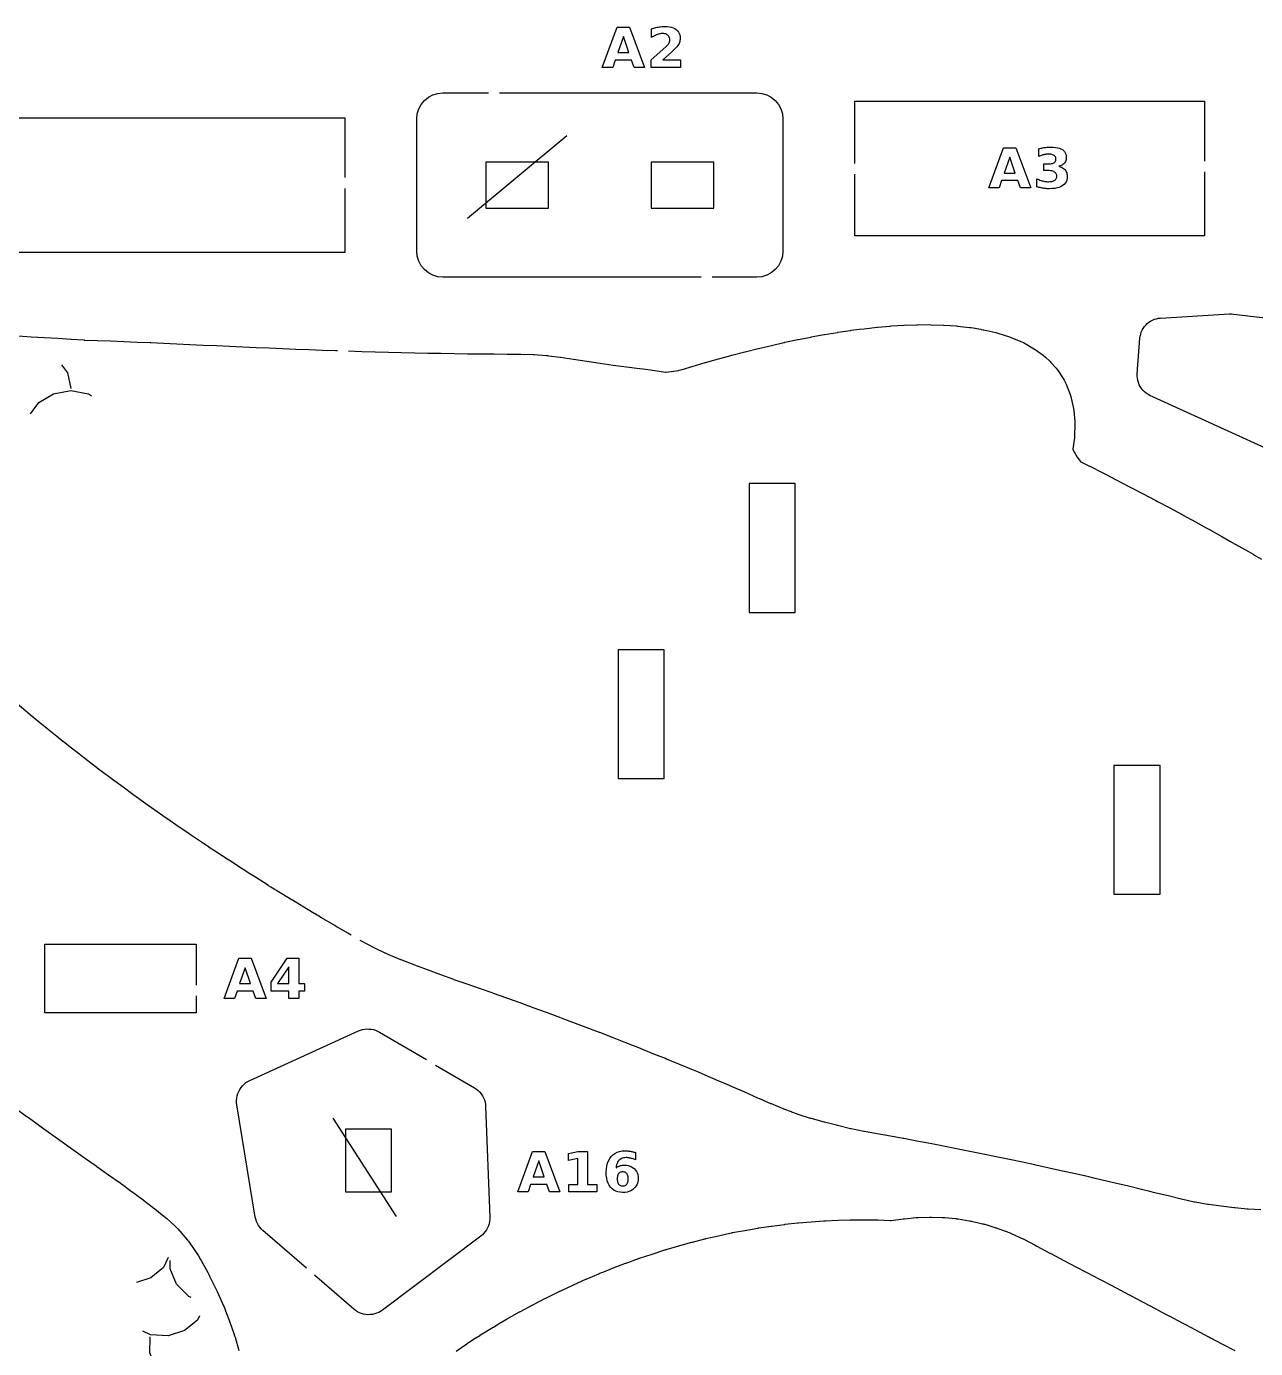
# Model space of a CAD drawing. Header units: millimetres. Extents: x 3 to 297, y 5 to 295.
# Drawn here: x 168.3 to 242.7, y 214.6 to 294.6 of the extents above; entities that cross this region are included whole.
import ezdxf

# ---------------------------------------------------------------- set-up
doc = ezdxf.new("R2010")
doc.units = ezdxf.units.MM
for name, color, linetype in [('CUT', 1, 'CONTINUOUS'), ('ENGRAVE', 5, 'CONTINUOUS'), ('SCORE', 7, 'CONTINUOUS')]:
    doc.layers.add(name, color=color, linetype=linetype)

msp = doc.modelspace()

# ---------------------------------------------------------------- linework, layer by layer
at = {"layer": 'CUT', "color": 1}
for points in [[(209.1368, 279.425), (193.4963, 279.425), (193.1927, 279.4549), (192.8971, 279.5446), (192.6248, 279.6901), (192.3861, 279.8861), (192.1901, 280.1248), (192.0446, 280.3971), (191.9549, 280.6927), (191.925, 280.9963), (191.925, 289.0037), (191.9549, 289.3073), (192.0446, 289.6029), (192.1901, 289.8752), (192.3861, 290.1139), (192.6248, 290.3099), (192.8971, 290.4554), (193.1927, 290.5451), (193.4963, 290.575), (196.2721, 290.575)], [(196.9221, 290.575), (212.5037, 290.575), (212.8073, 290.5451), (213.1029, 290.4554), (213.3752, 290.3099), (213.6139, 290.1139), (213.8099, 289.8752), (213.9554, 289.6029), (214.0451, 289.3073), (214.075, 289.0037), (214.075, 280.9963), (214.0451, 280.6927), (213.9554, 280.3971), (213.8099, 280.1248), (213.6139, 279.8861), (213.3752, 279.6901), (213.1029, 279.5446), (212.8073, 279.4549), (212.5037, 279.425), (209.7868, 279.425)], [(218.425, 286.3), (218.425, 290.075), (239.575, 290.075), (239.575, 286.45)], [(142.425, 285.3), (142.425, 289.075), (187.575, 289.075), (187.575, 285.45)], [(239.575, 285.8), (239.575, 281.925), (218.425, 281.925), (218.425, 285.65)], [(187.575, 284.8), (187.575, 280.925), (142.425, 280.925), (142.425, 284.65)], [(248.2386, 266.8175), (236.281, 272.2759), (236.1633, 272.337), (236.0508, 272.4108), (235.9464, 272.4956), (235.8511, 272.5906), (235.7659, 272.6948), (235.6917, 272.8071), (235.6293, 272.9263), (235.5793, 273.0512), (235.5423, 273.1806), (235.5185, 273.313), (235.5083, 273.4472), (235.5117, 273.5798), (235.677, 275.7364), (235.6925, 275.8603), (235.7202, 275.984), (235.7596, 276.1045), (235.8102, 276.2207), (235.8718, 276.3315), (235.9436, 276.4359), (236.0251, 276.5329), (236.1155, 276.6218), (236.214, 276.7016), (236.3197, 276.7716), (236.4315, 276.8312), (236.5485, 276.8798), (236.6697, 276.9171), (236.7938, 276.9426), (236.9181, 276.9559), (241.0986, 277.2029), (241.2129, 277.2046), (241.3269, 277.1964), (247.9618, 276.4226)], [(187.7875, 274.9647), (187.8029, 274.9642), (188.603, 274.9372), (189.4041, 274.9108), (190.2058, 274.8867), (191.0047, 274.8672), (191.8021, 274.8514), (192.6022, 274.8365), (193.4022, 274.8226), (194.2023, 274.8099), (195.0029, 274.7986), (195.8019, 274.7897), (196.6039, 274.7823), (197.4036, 274.7791), (198.1754, 274.7802), (198.2273, 274.7792), (198.9762, 274.7512), (199.0325, 274.7479), (199.7797, 274.6883), (199.8353, 274.6827), (199.9021, 274.6746), (199.9045, 274.6743), (200.591, 274.5893), (200.6296, 274.5839), (201.4103, 274.4641), (201.4125, 274.4637), (202.2149, 274.3391), (203.0161, 274.2193), (203.8061, 274.1079), (203.8139, 274.1068), (204.6102, 274.0048), (205.4051, 273.9038), (205.4143, 273.9026), (205.6262, 273.8743), (206.2051, 273.7961), (206.2156, 273.7947), (206.9793, 273.6854), (207.0003, 273.6833), (207.0213, 273.6852), (207.7628, 273.7851), (207.7839, 273.7888), (207.8046, 273.7941), (208.0621, 273.872), (208.5696, 274.0258), (208.588, 274.0312), (209.375, 274.2576), (209.3841, 274.2602), (210.1791, 274.4827), (210.1806, 274.4831), (210.8598, 274.6724), (210.9703, 274.7033), (210.9904, 274.7087), (211.7713, 274.914), (211.7918, 274.9192), (212.5751, 275.1119), (212.5899, 275.1155), (213.3812, 275.3007), (213.3848, 275.3015), (214.1274, 275.4732), (214.1723, 275.4836), (214.1952, 275.4887), (214.9715, 275.6545), (214.9987, 275.66), (215.7789, 275.8097), (215.7937, 275.8125), (216.5814, 275.9545), (216.5926, 275.9564), (217.375, 276.0906), (217.4012, 276.0948), (218.1698, 276.211), (218.2101, 276.2165), (218.6929, 276.2745), (218.9873, 276.31), (218.9952, 276.3109), (219.7765, 276.4004), (219.8082, 276.4036), (220.5702, 276.4726), (220.6191, 276.4761), (221.3862, 276.5173), (221.4069, 276.5182), (222.1799, 276.5477), (222.2165, 276.5486), (222.9669, 276.5566), (223.0353, 276.5556), (223.7905, 276.525), (223.8171, 276.5237), (224.5747, 276.4779), (224.6377, 276.4726), (225.3657, 276.3939), (225.455, 276.3812), (226.0519, 276.2755), (226.0719, 276.2718), (226.1967, 276.2478), (226.2337, 276.2401), (226.9557, 276.0797), (227.0823, 276.045), (227.7841, 275.8149), (227.8663, 275.785), (228.5396, 275.5143), (228.6406, 275.4688), (228.7376, 275.4153), (229.3949, 275.0162), (229.4857, 274.9559), (229.8203, 274.7134), (229.9656, 274.5915), (230.2185, 274.3467), (230.2871, 274.2751), (230.6054, 273.9177), (230.7225, 273.7655), (231.0341, 273.294), (231.0906, 273.2003), (231.1413, 273.1081), (231.2148, 272.9508), (231.4567, 272.3311), (231.4947, 272.2198), (231.5229, 272.1055), (231.6491, 271.4781), (231.6692, 271.3429), (231.7324, 270.6888), (231.7379, 270.5155), (231.7158, 269.8532), (231.7067, 269.7356), (231.62, 269.0256), (231.6192, 269.0145), (231.6239, 269.0043), (231.8535, 268.5728), (231.8641, 268.5545), (231.8762, 268.5371), (232.0771, 268.2711), (232.0862, 268.2601), (232.0988, 268.2533), (232.623, 267.9986), (232.6436, 267.9884), (233.4308, 267.5892), (233.4374, 267.5859), (233.6673, 267.4676), (233.6712, 267.4656), (234.2334, 267.1744), (234.2357, 267.1732), (235.0361, 266.7564), (235.2074, 266.6678), (235.2122, 266.6653), (235.8338, 266.3406), (235.8357, 266.3397), (236.632, 265.9221), (236.638, 265.919), (236.7353, 265.8673), (236.7396, 265.865), (237.4343, 265.4931), (237.4367, 265.4918), (238.2303, 265.0647), (238.2414, 265.0587), (239.0365, 264.6212), (239.6783, 264.2675), (239.6852, 264.2637), (239.8379, 264.1783), (240.6369, 263.7346), (241.1174, 263.4672), (241.1238, 263.4636), (241.4354, 263.288), (241.4385, 263.2863), (242.2352, 262.8343), (242.239, 262.8322), (242.5283, 262.6669), (242.5347, 262.6631), (243.0362, 262.3728)], [(167.8059, 275.8709), (168.6042, 275.8263), (169.3995, 275.782), (169.4094, 275.7814), (170.2002, 275.7313), (170.2098, 275.7307), (171.001, 275.675), (171.0086, 275.6745), (171.7958, 275.6289), (171.811, 275.6283), (172.5981, 275.6024), (172.6074, 275.6021), (173.4005, 275.5705), (173.4057, 275.5702), (174.2082, 275.5351), (175.0015, 275.5067), (175.004, 275.5067), (175.7996, 275.4767), (175.8064, 275.4764), (175.8416, 275.4749), (176.6009, 275.4419), (176.6059, 275.4417), (177.4017, 275.4041), (177.4056, 275.4039), (178.2041, 275.3639), (179.0082, 275.323), (179.8042, 275.2884), (180.6022, 275.2548), (180.6041, 275.2548), (181.4024, 275.2201), (181.4042, 275.22), (182.2039, 275.1842), (183.0038, 275.1476), (183.8058, 275.1105), (184.6064, 275.0766), (185.4043, 275.0469), (186.2026, 275.0193), (187.0028, 274.9916), (187.1378, 274.987)], [(187.9465, 239.6317), (187.7635, 239.7378), (187.7611, 239.7393), (187.0847, 240.1335), (187.0785, 240.1371), (186.9616, 240.2061), (186.1615, 240.6777), (185.7286, 240.9333), (185.7209, 240.9378), (185.3626, 241.1527), (185.3602, 241.1541), (184.5632, 241.6341), (184.5592, 241.6365), (184.3988, 241.7339), (184.3918, 241.7381), (183.7615, 242.126), (183.7598, 242.1271), (183.1007, 242.534), (183.0933, 242.5386), (182.9621, 242.6208), (182.958, 242.6234), (182.1612, 243.1267), (182.1585, 243.1284), (181.834, 243.3344), (181.8265, 243.3393), (181.3603, 243.6397), (181.3584, 243.6409), (180.5954, 244.1345), (180.5873, 244.1398), (180.5581, 244.159), (179.7584, 244.683), (179.3749, 244.9347), (179.3666, 244.9403), (178.959, 245.2122), (178.9577, 245.2131), (178.1779, 245.7349), (178.1691, 245.7408), (178.1595, 245.7473), (178.1559, 245.7498), (177.3573, 246.2973), (177.011, 246.5351), (177.0014, 246.5417), (176.5569, 246.8526), (175.8672, 247.3352), (175.857, 247.3424), (175.7581, 247.413), (175.7545, 247.4155), (174.957, 247.9888), (174.9554, 247.9899), (174.7533, 248.1357), (174.743, 248.1431), (174.1555, 248.5753), (173.6654, 248.9358), (173.6544, 248.9439), (173.3547, 249.169), (172.5996, 249.7359), (172.588, 249.7447), (172.5534, 249.7713), (171.7542, 250.3825), (171.5533, 250.5363), (171.5419, 250.5451), (170.9535, 251.0057), (170.5315, 251.3363), (170.519, 251.3463), (170.1529, 251.6403), (169.535, 252.1368), (169.5225, 252.1469), (169.3522, 252.2872), (168.5587, 252.9408), (168.5453, 252.9521), (167.7507, 253.6243)], [(242.9896, 223.0172), (242.2247, 223.0534), (242.1649, 223.0576), (241.4118, 223.1271), (241.3722, 223.1313), (240.5949, 223.2265), (240.5864, 223.2276), (239.8274, 223.3254), (239.8244, 223.3258), (239.8179, 223.3267), (239.7595, 223.3357), (239.0147, 223.4671), (238.9561, 223.4788), (238.1998, 223.6475), (238.1658, 223.6555), (237.3797, 223.8525), (236.5827, 224.0492), (236.5813, 224.0495), (236.2675, 224.1273), (235.7776, 224.2483), (234.9824, 224.4383), (234.1789, 224.63), (233.3814, 224.8151), (232.893, 224.927), (232.5822, 224.9984), (231.7817, 225.1808), (230.982, 225.3607), (230.1821, 225.5385), (229.3835, 225.7137), (229.3238, 225.7268), (228.5798, 225.889), (227.7837, 226.0565), (226.9811, 226.2243), (226.1838, 226.386), (225.483, 226.5265), (225.3847, 226.5463), (224.5827, 226.7067), (223.7841, 226.8628), (222.9843, 227.0171), (222.1845, 227.1694), (221.3837, 227.3199), (221.3492, 227.3263), (220.5834, 227.4671), (219.7841, 227.61), (219.0067, 227.7453), (218.9654, 227.7532), (218.2081, 227.9097), (218.1589, 227.9208), (217.3828, 228.112), (217.3813, 228.1124), (217.3222, 228.127), (217.3208, 228.1274), (216.6, 228.3067), (216.5618, 228.3168), (215.8028, 228.5296), (215.7542, 228.5442), (214.9988, 228.7873), (214.9529, 228.803), (214.608, 228.9279), (214.5988, 228.9313), (214.1958, 229.0806), (214.1498, 229.0986), (213.3859, 229.4142), (213.3552, 229.4274), (212.6699, 229.7308), (212.667, 229.7321), (212.5676, 229.7764), (211.7653, 230.1304), (210.9695, 230.4743), (210.8371, 230.5313), (210.1667, 230.8203), (209.3706, 231.1575), (208.9606, 231.331), (208.5662, 231.4977), (207.7713, 231.8261), (207.034, 232.1307), (206.9671, 232.1582), (206.1718, 232.4786), (205.3683, 232.8021), (205.0434, 232.9304), (204.5709, 233.1174), (203.7686, 233.4324), (202.9962, 233.7295), (202.9939, 233.7304), (202.9718, 233.739), (202.1702, 234.0471), (201.3707, 234.3497), (200.8897, 234.5292), (200.8867, 234.5303), (200.571, 234.649), (199.7712, 234.9453), (198.9725, 235.2368), (198.7177, 235.329), (198.7147, 235.33), (198.1716, 235.5278), (197.3712, 235.815), (196.5744, 236.0956), (196.4791, 236.129), (196.4777, 236.1295), (195.7733, 236.3774), (194.9732, 236.6562), (194.1879, 236.9267), (194.1619, 236.9359), (193.3769, 237.2245), (193.371, 237.2266), (192.5736, 237.524), (192.0254, 237.7282), (192.0169, 237.7314), (191.7751, 237.8234), (191.7714, 237.8248), (190.9899, 238.1247), (190.9546, 238.1388), (190.1938, 238.4559), (190.1462, 238.4768), (190.0341, 238.5287), (190.0194, 238.5356), (189.3919, 238.8356), (189.341, 238.8612), (188.5827, 239.2643), (188.5451, 239.2851), (188.5089, 239.3058)], [(178.575, 235.95), (178.575, 234.925), (169.425, 234.925), (169.425, 239.075), (178.575, 239.075), (178.575, 236.6)], [(185.2524, 219.4825), (182.6122, 221.7624), (182.5148, 221.8554), (182.4258, 221.959), (182.3476, 222.0709), (182.2808, 222.19), (182.2262, 222.3152), (182.1843, 222.4451), (182.1559, 222.5768), (181.0378, 229.3702), (181.0225, 229.5057), (181.0208, 229.6439), (181.033, 229.7816), (181.059, 229.9175), (181.0984, 230.05), (181.151, 230.1778), (181.2162, 230.2998), (181.2933, 230.4146), (181.3815, 230.521), (181.48, 230.6181), (181.5877, 230.7048), (181.7035, 230.7802), (181.8247, 230.8428), (188.4037, 233.8298), (188.5243, 233.8778), (188.6506, 233.9145), (188.7799, 233.9389), (188.9109, 233.9509), (189.0425, 233.9503), (189.1734, 233.9371), (189.3025, 233.9115), (189.4285, 233.8737), (189.5503, 233.824), (189.6652, 233.7637), (192.5054, 232.0959)], [(193.0659, 231.7667), (195.4151, 230.3872), (195.5287, 230.3125), (195.6358, 230.2257), (195.7336, 230.1286), (195.8213, 230.0222), (195.8978, 229.9075), (195.9624, 229.7857), (196.0146, 229.6581), (196.0537, 229.5259), (196.0794, 229.3905), (196.0912, 229.255), (196.3379, 222.5634), (196.3364, 222.4329), (196.3222, 222.3013), (196.2954, 222.1718), (196.2563, 222.0453), (196.2052, 221.9233), (196.1426, 221.8067), (196.0691, 221.6966), (195.9854, 221.5942), (195.8922, 221.5002), (195.7918, 221.4168), (189.8468, 216.9445), (189.738, 216.8707), (189.6211, 216.8069), (189.4985, 216.7547), (189.3714, 216.7146), (189.241, 216.687), (189.1086, 216.6721), (188.9753, 216.6701), (188.8425, 216.6811), (188.7114, 216.7048), (188.5832, 216.7411), (188.4591, 216.7897), (188.3403, 216.85), (188.2279, 216.9216), (188.1243, 217.0026), (185.7444, 219.0577)], [(167.6689, 229.1407), (168.3602, 228.6347), (168.3671, 228.6297), (169.0134, 228.1703), (169.0287, 228.1592), (169.0674, 228.1309), (169.762, 227.626), (169.7673, 227.6222), (170.4695, 227.1233), (170.7563, 226.9223), (170.7721, 226.9111), (171.1724, 226.6219), (171.8745, 226.124), (172.5335, 225.6661), (172.5503, 225.6542), (172.5729, 225.638), (172.5754, 225.6362), (173.2715, 225.134), (173.2768, 225.1302), (173.9748, 224.6379), (173.9784, 224.6354), (174.2889, 224.4148), (174.3062, 224.4023), (174.6763, 224.1304), (174.6791, 224.1283), (175.3668, 223.6203), (175.3853, 223.6065), (175.9265, 223.192), (175.9451, 223.1775), (176.0698, 223.0785), (176.0719, 223.0769), (176.7236, 222.5573), (176.7991, 222.4924), (177.285, 222.042), (177.3224, 222.0059), (177.405, 221.9232), (177.4692, 221.8541), (178.0562, 221.1765), (178.1102, 221.11), (178.1953, 220.9979), (178.2353, 220.9424), (178.6774, 220.2944), (178.7194, 220.2287), (178.8504, 220.0104), (178.882, 219.9547), (179.276, 219.2203), (179.365, 219.0573), (179.3909, 219.0074), (179.8281, 218.1195), (179.829, 218.1177), (179.8531, 218.0667), (180.2411, 217.1962), (180.2653, 217.1383), (180.3605, 216.8944), (180.6021, 216.2851), (180.6255, 216.2212), (180.8564, 215.5394), (180.9067, 215.3941), (180.9332, 215.3087), (181.1518, 214.5087)], [(194.3044, 214.4722), (194.9497, 214.9066), (194.9555, 214.9105), (194.9614, 214.9144), (194.9672, 214.9183), (195.4872, 215.2604), (195.4906, 215.2627), (195.731, 215.4199), (195.7505, 215.4323), (195.77, 215.4447), (195.7897, 215.4568), (196.556, 215.9207), (196.5614, 215.9239), (196.783, 216.0566), (196.7919, 216.062), (196.8008, 216.0672), (196.8098, 216.0724), (197.357, 216.3887), (197.3627, 216.392), (198.1379, 216.8349), (198.1552, 216.8447), (198.1725, 216.8542), (198.1902, 216.8638), (198.1948, 216.8663), (198.1974, 216.8677), (198.9538, 217.2682), (198.9615, 217.2722), (198.9692, 217.2762), (198.977, 217.2802), (199.7211, 217.6619), (199.7302, 217.6666), (199.7656, 217.6844), (200.5378, 218.0729), (200.5576, 218.0827), (200.5775, 218.0923), (200.5975, 218.1018), (201.3637, 218.4561), (201.3683, 218.4582), (201.3791, 218.4632), (201.3873, 218.4669), (201.3942, 218.47), (201.4016, 218.4733), (202.1623, 218.8099), (202.17, 218.8133), (202.9386, 219.1477), (202.9605, 219.157), (202.9824, 219.1661), (203.0045, 219.175), (203.2441, 219.2692), (203.2455, 219.2698), (203.7678, 219.4746), (203.7728, 219.4765), (204.5531, 219.7788), (204.5669, 219.784), (204.5806, 219.7892), (204.5944, 219.7943), (205.3455, 220.0664), (205.3653, 220.0734), (205.3851, 220.0802), (205.405, 220.0869), (206.1729, 220.3381), (206.9402, 220.5917), (206.9654, 220.5997), (206.9907, 220.6075), (207.0161, 220.6151), (207.7745, 220.8328), (207.7795, 220.8343), (207.9062, 220.8701), (207.9138, 220.8722), (208.5641, 221.052), (208.5752, 221.0551), (208.5862, 221.058), (208.5972, 221.0609), (209.3488, 221.2549), (209.3713, 221.2605), (209.3939, 221.2659), (209.4165, 221.2711), (210.1773, 221.4396), (210.9395, 221.6124), (210.97, 221.6189), (211.0006, 221.6251), (211.0313, 221.631), (211.2719, 221.6738), (211.7805, 221.7643), (212.5544, 221.9057), (212.5767, 221.9096), (212.599, 221.9133), (212.6214, 221.9168), (213.373, 222.0281), (213.3841, 222.0297), (213.3952, 222.0312), (213.4063, 222.0327), (214.1711, 222.1329), (214.1844, 222.1345), (214.1977, 222.1361), (214.211, 222.1377), (214.9628, 222.2208), (214.9829, 222.2229), (215.003, 222.2248), (215.0231, 222.2266), (215.7931, 222.2883), (216.5453, 222.3491), (216.579, 222.3514), (216.6128, 222.3532), (216.6466, 222.3547), (217.3907, 222.377), (217.3981, 222.3773), (218.1495, 222.409), (218.1823, 222.4099), (218.2151, 222.4105), (218.2479, 222.4107), (218.9954, 222.4055), (219.7609, 222.4031), (219.7881, 222.4027), (219.8154, 222.4021), (219.8426, 222.4011), (220.5602, 222.3696), (220.5757, 222.3693), (220.6177, 222.3711), (220.6331, 222.3727), (221.3588, 222.4674), (221.3806, 222.4701), (221.4021, 222.4725), (221.4248, 222.4749), (222.1311, 222.5431), (222.1739, 222.5465), (222.2167, 222.5493), (222.2595, 222.5513), (222.9358, 222.573), (222.9786, 222.5737), (223.0214, 222.5737), (223.0642, 222.573), (223.7405, 222.5513), (223.7833, 222.5493), (223.8261, 222.5465), (223.8689, 222.5431), (224.5446, 222.4779), (224.5877, 222.473), (224.6306, 222.4675), (224.6735, 222.4612), (225.3496, 222.3515), (225.3927, 222.3437), (225.4356, 222.3353), (225.4784, 222.3262), (226.1546, 222.1705), (226.1975, 222.1598), (226.2402, 222.1485), (226.2828, 222.1364), (226.9614, 221.9321), (227.0029, 221.9189), (227.0441, 221.905), (227.0852, 221.8904), (227.6647, 221.6738), (227.6713, 221.6713), (227.6779, 221.6688), (227.6845, 221.6663), (227.7708, 221.633), (227.8095, 221.6174), (227.8479, 221.6012), (227.886, 221.5844), (228.5807, 221.2654), (228.6155, 221.2488), (228.65, 221.2317), (228.6843, 221.2141), (229.3392, 220.8664), (229.4299, 220.8183), (230.2295, 220.3986), (230.2351, 220.3957), (230.8511, 220.0686), (231.033, 219.9729), (231.035, 219.9719), (231.8311, 219.5514), (232.3747, 219.2665), (232.6321, 219.1317), (232.6349, 219.1302), (233.4343, 218.709), (233.8941, 218.4664), (234.2332, 218.2875), (234.235, 218.2866), (235.033, 217.8641), (235.0351, 217.863), (235.4046, 217.6665), (235.8321, 217.4396), (236.63, 217.0185), (236.6352, 217.0158), (236.9102, 216.8691), (237.4296, 216.5951), (237.4352, 216.5921), (238.2267, 216.1698), (238.4218, 216.0675), (239.0324, 215.749), (239.0348, 215.7478), (239.8312, 215.3303), (239.8349, 215.3284), (239.9521, 215.2665), (240.6328, 214.9072), (241.4157, 214.4959)]]:
    msp.add_lwpolyline(points, dxfattribs=at)
for points in [[(196.105, 283.605), (199.895, 283.605), (199.895, 286.395), (196.105, 286.395), (196.105, 283.605)], [(206.105, 283.605), (209.895, 283.605), (209.895, 286.395), (206.105, 286.395), (206.105, 283.605)], [(212.0364, 259.153), (214.8264, 259.153), (214.8264, 266.943), (212.0364, 266.943), (212.0364, 259.153)], [(204.105, 249.105), (206.895, 249.105), (206.895, 256.895), (204.105, 256.895), (204.105, 249.105)], [(234.105, 242.105), (236.895, 242.105), (236.895, 249.895), (234.105, 249.895), (234.105, 242.105)], [(190.395, 227.895), (187.605, 227.895), (187.605, 224.105), (190.395, 224.105), (190.395, 227.895)]]:
    msp.add_lwpolyline(points, close=True, dxfattribs=at)
at = {"layer": 'ENGRAVE', "color": 5}
for points in [[(203.7809, 292.1216), (203.151, 292.1216), (204.0511, 294.5516), (204.7982, 294.5516), (205.6982, 292.1216), (205.0683, 292.1216), (204.9153, 292.5643), (203.9355, 292.5643), (203.7809, 292.1216)], [(207.8774, 292.5822), (207.8774, 292.1216), (206.1115, 292.1216), (206.1115, 292.5822), (206.9985, 293.3651), (207.0364, 293.4008), (207.0709, 293.4362), (207.1019, 293.4713), (207.1295, 293.5062), (207.1536, 293.5408), (207.1743, 293.5751), (207.1917, 293.6095), (207.206, 293.6443), (207.217, 293.6796), (207.225, 293.7154), (207.2297, 293.7516), (207.2313, 293.7883), (207.2281, 293.8434), (207.2185, 293.8948), (207.2026, 293.9425), (207.1803, 293.9865), (207.1516, 294.0268), (207.1165, 294.0634), (207.0762, 294.0952), (207.0316, 294.1212), (206.9829, 294.1415), (206.9299, 294.1559), (206.8727, 294.1646), (206.8114, 294.1675), (206.7618, 294.1658), (206.7106, 294.1606), (206.658, 294.1519), (206.6038, 294.1397), (206.548, 294.124), (206.4907, 294.1049), (206.432, 294.0823), (206.3719, 294.0563), (206.3105, 294.0269), (206.2477, 293.9942), (206.1835, 293.958), (206.118, 293.9185), (206.118, 294.4524), (206.1884, 294.4748), (206.2585, 294.4953), (206.3284, 294.514), (206.398, 294.5308), (206.4673, 294.5458), (206.5363, 294.559), (206.605, 294.5702), (206.6732, 294.5793), (206.741, 294.5864), (206.8083, 294.5915), (206.8752, 294.5946), (206.9416, 294.5956), (207.0816, 294.5902), (207.2108, 294.5742), (207.3291, 294.5476), (207.4367, 294.5102), (207.5335, 294.4622), (207.6195, 294.4035), (207.6933, 294.3353), (207.7537, 294.2587), (207.8007, 294.1736), (207.8343, 294.0802), (207.8545, 293.9783), (207.8612, 293.868), (207.8583, 293.8026), (207.8498, 293.7387), (207.8355, 293.6762), (207.8156, 293.6152), (207.79, 293.5557), (207.7586, 293.4978), (207.7182, 293.4373), (207.6651, 293.3704), (207.5995, 293.297), (207.5214, 293.2171), (207.4306, 293.1308), (207.3273, 293.038), (206.8081, 292.5822), (207.8774, 292.5822)], [(204.4254, 293.982), (204.0918, 293.0152), (204.7575, 293.0152), (204.4254, 293.982)], [(227.1549, 284.825), (226.5251, 284.825), (227.4251, 287.255), (228.1722, 287.255), (229.0723, 284.825), (228.4424, 284.825), (228.2894, 285.2677), (227.3096, 285.2677), (227.1549, 284.825)], [(230.8533, 286.1115), (230.9253, 286.0825), (230.9909, 286.0483), (231.0499, 286.009), (231.1023, 285.9644), (231.1481, 285.9147), (231.1872, 285.86), (231.2191, 285.8005), (231.244, 285.7363), (231.2617, 285.6673), (231.2724, 285.5936), (231.2759, 285.5151), (231.2682, 285.3995), (231.2452, 285.2935), (231.2067, 285.1971), (231.1529, 285.1104), (231.0838, 285.0333), (230.9992, 284.9658), (230.8999, 284.9083), (230.7865, 284.8613), (230.659, 284.8248), (230.5174, 284.7987), (230.3617, 284.783), (230.1919, 284.7778), (230.1295, 284.7786), (230.0671, 284.7811), (230.0045, 284.7853), (229.942, 284.7912), (229.8794, 284.7987), (229.8168, 284.8079), (229.7542, 284.8188), (229.6919, 284.8313), (229.6298, 284.8455), (229.5679, 284.8614), (229.5063, 284.879), (229.4449, 284.8982), (229.4449, 285.3816), (229.5034, 285.3535), (229.5618, 285.3278), (229.62, 285.3045), (229.6781, 285.2836), (229.7361, 285.2651), (229.794, 285.249), (229.8516, 285.2353), (229.9089, 285.2241), (229.9659, 285.2154), (230.0226, 285.2092), (230.0789, 285.2055), (230.135, 285.2042), (230.2147, 285.2066), (230.288, 285.2138), (230.3549, 285.2258), (230.4153, 285.2426), (230.4692, 285.2641), (230.5166, 285.2905), (230.5572, 285.3213), (230.5903, 285.3563), (230.6161, 285.3955), (230.6345, 285.4388), (230.6456, 285.4863), (230.6493, 285.5379), (230.6455, 285.591), (230.6342, 285.6396), (230.6153, 285.6838), (230.5889, 285.7234), (230.5549, 285.7586), (230.5134, 285.7894), (230.4645, 285.8155), (230.4084, 285.8368), (230.3451, 285.8534), (230.2747, 285.8653), (230.197, 285.8724), (230.1122, 285.8748), (229.8615, 285.8748), (229.8615, 286.2785), (230.1252, 286.2785), (230.2005, 286.2805), (230.2691, 286.2867), (230.3311, 286.297), (230.3863, 286.3114), (230.4349, 286.3299), (230.4768, 286.3525), (230.5121, 286.3793), (230.541, 286.4105), (230.5634, 286.4459), (230.5795, 286.4856), (230.5891, 286.5296), (230.5923, 286.5779), (230.5892, 286.6228), (230.5798, 286.6642), (230.5642, 286.702), (230.5424, 286.7363), (230.5143, 286.7671), (230.48, 286.7944), (230.44, 286.8178), (230.3948, 286.8369), (230.3445, 286.8518), (230.289, 286.8624), (230.2284, 286.8688), (230.1626, 286.8709), (230.1121, 286.8699), (230.0614, 286.8671), (230.0104, 286.8624), (229.9594, 286.8557), (229.9081, 286.8472), (229.8566, 286.8367), (229.8051, 286.8244), (229.7537, 286.8103), (229.7024, 286.7944), (229.6512, 286.7767), (229.6001, 286.7571), (229.549, 286.7358), (229.549, 287.1948), (229.6108, 287.2114), (229.6724, 287.2266), (229.7338, 287.2404), (229.795, 287.2527), (229.856, 287.2635), (229.9169, 287.2729), (229.9774, 287.2809), (230.0377, 287.2874), (230.0975, 287.2924), (230.157, 287.2961), (230.2162, 287.2982), (230.2749, 287.299), (230.4262, 287.2946), (230.5642, 287.2817), (230.689, 287.2601), (230.8005, 287.2299), (230.8987, 287.191), (230.9838, 287.1435), (231.0556, 287.0873), (231.1144, 287.0224), (231.1601, 286.9488), (231.1928, 286.8665), (231.2124, 286.7754), (231.2189, 286.6756), (231.2158, 286.6067), (231.2065, 286.542), (231.1909, 286.4817), (231.169, 286.4257), (231.141, 286.3739), (231.1066, 286.3265), (231.0662, 286.2834), (231.0198, 286.2448), (230.9675, 286.2107), (230.9092, 286.1811), (230.8449, 286.1559), (230.7746, 286.1352), (230.8533, 286.1115)], [(227.7995, 286.6854), (227.4658, 285.7186), (228.1315, 285.7186), (227.7995, 286.6854)], [(180.8962, 235.8), (180.2663, 235.8), (181.1663, 238.23), (181.9134, 238.23), (182.8135, 235.8), (182.1836, 235.8), (182.0306, 236.2427), (181.0508, 236.2427), (180.8962, 235.8)], [(181.5407, 237.6604), (181.207, 236.6936), (181.8727, 236.6936), (181.5407, 237.6604)], [(184.7827, 236.6968), (185.1294, 236.6968), (185.1294, 236.2427), (184.7827, 236.2427), (184.7827, 235.8), (184.1903, 235.8), (184.1903, 236.2427), (183.1128, 236.2427), (183.1128, 236.7798), (184.0861, 238.23), (184.7827, 238.23), (184.7827, 236.6968)], [(184.1903, 236.6968), (184.1903, 237.7141), (183.5035, 236.6968), (184.1903, 236.6968)], [(198.0292, 224.1105), (198.9292, 226.5405), (199.6763, 226.5405), (200.5764, 224.1105), (199.9465, 224.1105), (199.7935, 224.5532), (198.8137, 224.5532), (198.659, 224.1105), (198.0292, 224.1105)], [(201.67, 226.1141), (201.1019, 225.9969), (201.1019, 226.4234), (201.6667, 226.5405), (202.2624, 226.5405), (202.2624, 224.5435), (202.8158, 224.5435), (202.8158, 224.1105), (201.1166, 224.1105), (201.1166, 224.5435), (201.67, 224.5435), (201.67, 226.1141)], [(205.1084, 226.0512), (205.0583, 226.0724), (205.0093, 226.0915), (204.9612, 226.1085), (204.9142, 226.1234), (204.8681, 226.1361), (204.8227, 226.1468), (204.7777, 226.1555), (204.733, 226.1623), (204.6887, 226.1672), (204.6447, 226.1701), (204.6012, 226.1711), (204.5113, 226.1668), (204.4283, 226.1538), (204.3521, 226.1322), (204.2829, 226.102), (204.2205, 226.0631), (204.165, 226.0156), (204.1165, 225.9596), (204.0753, 225.8953), (204.0413, 225.8226), (204.0145, 225.7415), (203.995, 225.652), (203.9827, 225.5542), (204.019, 225.5797), (204.0563, 225.603), (204.0946, 225.624), (204.1339, 225.6428), (204.1741, 225.6594), (204.2154, 225.6738), (204.2578, 225.686), (204.3015, 225.696), (204.3464, 225.7038), (204.3926, 225.7093), (204.4401, 225.7126), (204.4889, 225.7137), (204.6091, 225.7077), (204.7213, 225.6895), (204.8256, 225.6592), (204.9218, 225.6168), (205.01, 225.5623), (205.0903, 225.4956), (205.1601, 225.4192), (205.2173, 225.3352), (205.2618, 225.2437), (205.2935, 225.1448), (205.3126, 225.0383), (205.3189, 224.9243), (205.3118, 224.7984), (205.2905, 224.6812), (205.255, 224.5726), (205.2054, 224.4726), (205.1415, 224.3812), (205.0634, 224.2985), (204.9734, 224.2267), (204.8737, 224.1679), (204.7643, 224.1221), (204.6453, 224.0895), (204.5166, 224.0699), (204.3782, 224.0633), (204.2262, 224.0722), (204.0862, 224.0989), (203.9581, 224.1433), (203.8418, 224.2055), (203.7374, 224.2854), (203.6449, 224.3832), (203.5656, 224.4972), (203.5007, 224.6261), (203.4502, 224.7699), (203.4142, 224.9286), (203.3925, 225.1021), (203.3853, 225.2905), (203.3938, 225.4841), (203.4191, 225.6634), (203.4612, 225.8283), (203.5202, 225.9788), (203.5961, 226.1151), (203.6889, 226.237), (203.7963, 226.3422), (203.9163, 226.4282), (204.0488, 226.4952), (204.1938, 226.543), (204.3513, 226.5717), (204.5214, 226.5812), (204.577, 226.5805), (204.6321, 226.5783), (204.6866, 226.5747), (204.7406, 226.5697), (204.794, 226.5631), (204.8469, 226.5552), (204.8995, 226.5458), (204.9518, 226.5349), (205.004, 226.5226), (205.056, 226.5089), (205.1078, 226.4937), (205.1594, 226.4771), (205.1594, 226.0278), (205.1084, 226.0512)], [(198.9699, 225.0041), (199.6356, 225.0041), (199.3036, 225.9709), (198.9699, 225.0041)], [(204.2842, 225.2982), (204.2408, 225.2834), (204.202, 225.2627), (204.1678, 225.236), (204.1381, 225.2035), (204.113, 225.165), (204.0924, 225.1205), (204.0765, 225.0702), (204.065, 225.0139), (204.0582, 224.9518), (204.0559, 224.8836), (204.0582, 224.8155), (204.065, 224.7533), (204.0765, 224.6971), (204.0924, 224.6467), (204.113, 224.6023), (204.1381, 224.5638), (204.1678, 224.5312), (204.202, 224.5046), (204.2408, 224.4839), (204.2842, 224.4691), (204.3322, 224.4602), (204.3847, 224.4572), (204.4377, 224.4602), (204.4861, 224.4691), (204.5297, 224.4839), (204.5688, 224.5046), (204.6032, 224.5312), (204.6329, 224.5638), (204.658, 224.6023), (204.6786, 224.6467), (204.6945, 224.6971), (204.706, 224.7533), (204.7128, 224.8155), (204.7151, 224.8836), (204.7128, 224.9518), (204.706, 225.0139), (204.6945, 225.0702), (204.6786, 225.1205), (204.658, 225.165), (204.6329, 225.2035), (204.6032, 225.236), (204.5688, 225.2627), (204.5297, 225.2834), (204.4861, 225.2982), (204.4377, 225.3071), (204.3847, 225.3101), (204.3322, 225.3071), (204.2842, 225.2982)]]:
    msp.add_lwpolyline(points, close=True, dxfattribs=at)
at = {"layer": 'SCORE', "color": 7}
for points in [[(195, 283), (201, 288)], [(170.4348, 274.136), (170.7957, 273.6498), (171.0051, 272.7026)], [(168.5622, 271.1691), (169.0605, 271.8402), (169.9527, 272.3767), (171.0051, 272.5651), (172.0574, 272.3767), (172.2543, 272.2584)], [(190.7, 222.6), (186.875, 228.55)], [(176.885, 220.119), (176.5969, 219.5324), (175.8276, 218.8934), (174.9631, 218.6237)], [(178.2699, 217.7188), (178.1325, 217.7795), (177.3927, 218.512), (177.0037, 219.4332), (177.0145, 219.9371)], [(178.7795, 216.6065), (178.6501, 216.343), (177.8809, 215.7041), (176.887, 215.394), (175.82, 215.4602), (175.3582, 215.6643)], [(179.8724, 212.4955), (178.9403, 212.2047), (177.8732, 212.2708), (176.8954, 212.7031), (176.1556, 213.4356), (175.7665, 214.3568), (175.7874, 215.3266)]]:
    msp.add_lwpolyline(points, dxfattribs=at)

doc.saveas('drawing.dxf')
